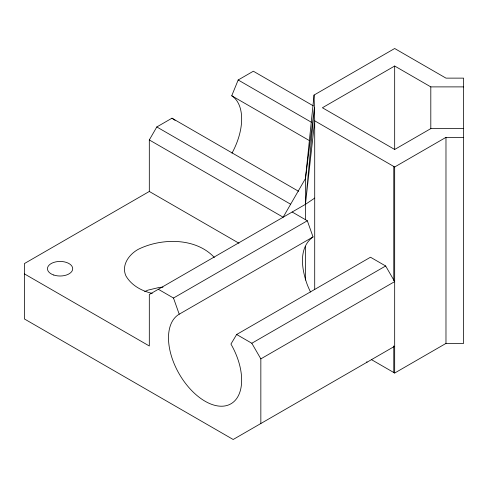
<?xml version="1.0" encoding="UTF-8"?>
<svg xmlns="http://www.w3.org/2000/svg" width="488" height="488" viewBox="0 0 488 488"><rect width="100%" height="100%" fill="white"/><g stroke="black" fill="none" stroke-linecap="round" stroke-linejoin="round"><path stroke-width="0.73" d="M371.38 359.589L394.676 373.039L445.977 343.418L463.6 343.418L463.6 78.129L445.977 78.129L394.676 48.507L314.058 95.05L305.451 178.577L305.451 219.679M231.983 153.159A51.734 29.866 -60 0 0 231.745 95.764L238.174 79.983L253.345 71.224L313.339 105.866M394.676 346.254L233.179 439.493L24.4 318.951L24.4 263.575L149.31 191.461L149.31 139.946L156.807 126.959L171.977 118.2L298.558 191.284M260.842 423.523L260.842 358.875L394.676 281.606L385.654 265.984L370.49 257.225L236.656 334.493L230.94 344.064A51.734 29.866 60 0 1 230.94 403.802A51.734 29.866 60 0 1 179.212 373.936A51.734 29.866 60 0 1 179.212 314.199L173.496 298.034L158.332 289.274M292.166 212.006L307.33 220.765L313.04 236.93C298.076 247.867 301.761 269.437 307.226 284.565A51.734 29.866 60 0 0 310.551 292.044M314.711 198.091L305.451 204.338L149.31 294.484L149.31 345.992L24.4 273.878M463.6 86.888L430.806 86.888L394.676 66.026L322.403 107.75L394.676 149.474L430.806 128.612L463.6 128.612M314.058 95.05L314.711 120.823L394.676 166.987L445.977 137.366L463.6 137.366M173.496 298.034L307.33 220.765M179.212 314.199L313.04 236.93M236.656 334.493L251.82 343.253L385.654 265.984M144.686 291.586L147.962 290.14L159.369 287.414L162.974 287.139M152.238 293.416C141.752 291 131.339 285.407 125.88 275.805C121.177 265.149 129.015 254.48 138.135 249.392C161.254 237.839 195.773 237.449 214.33 257.463M238.174 79.983L311.356 122.232M231.745 95.764L309.538 140.678M156.807 126.959L290.641 204.228M149.31 139.946L283.144 217.215L305.451 178.577L314.388 107.933L305.451 204.338L314.711 120.823L314.711 289.536M149.31 191.461L238.974 243.225M171.977 118.2L175.076 120.329M251.82 343.253L260.842 358.875M366.793 361.706L367.013 362.224M445.977 137.366L445.977 343.418M430.806 86.888L430.806 128.704M394.676 66.026L394.676 149.663M394.676 166.987L394.676 373.039M393.779 166.469L393.779 280.521M393.779 345.913L393.779 372.521M305.451 246.251L305.451 280.082M53.778 275.037A12.621 7.283 0 0 0 72.706 268.729A12.621 7.283 0 0 0 53.778 262.416A12.621 7.283 0 0 0 53.778 275.037"/></g></svg>
